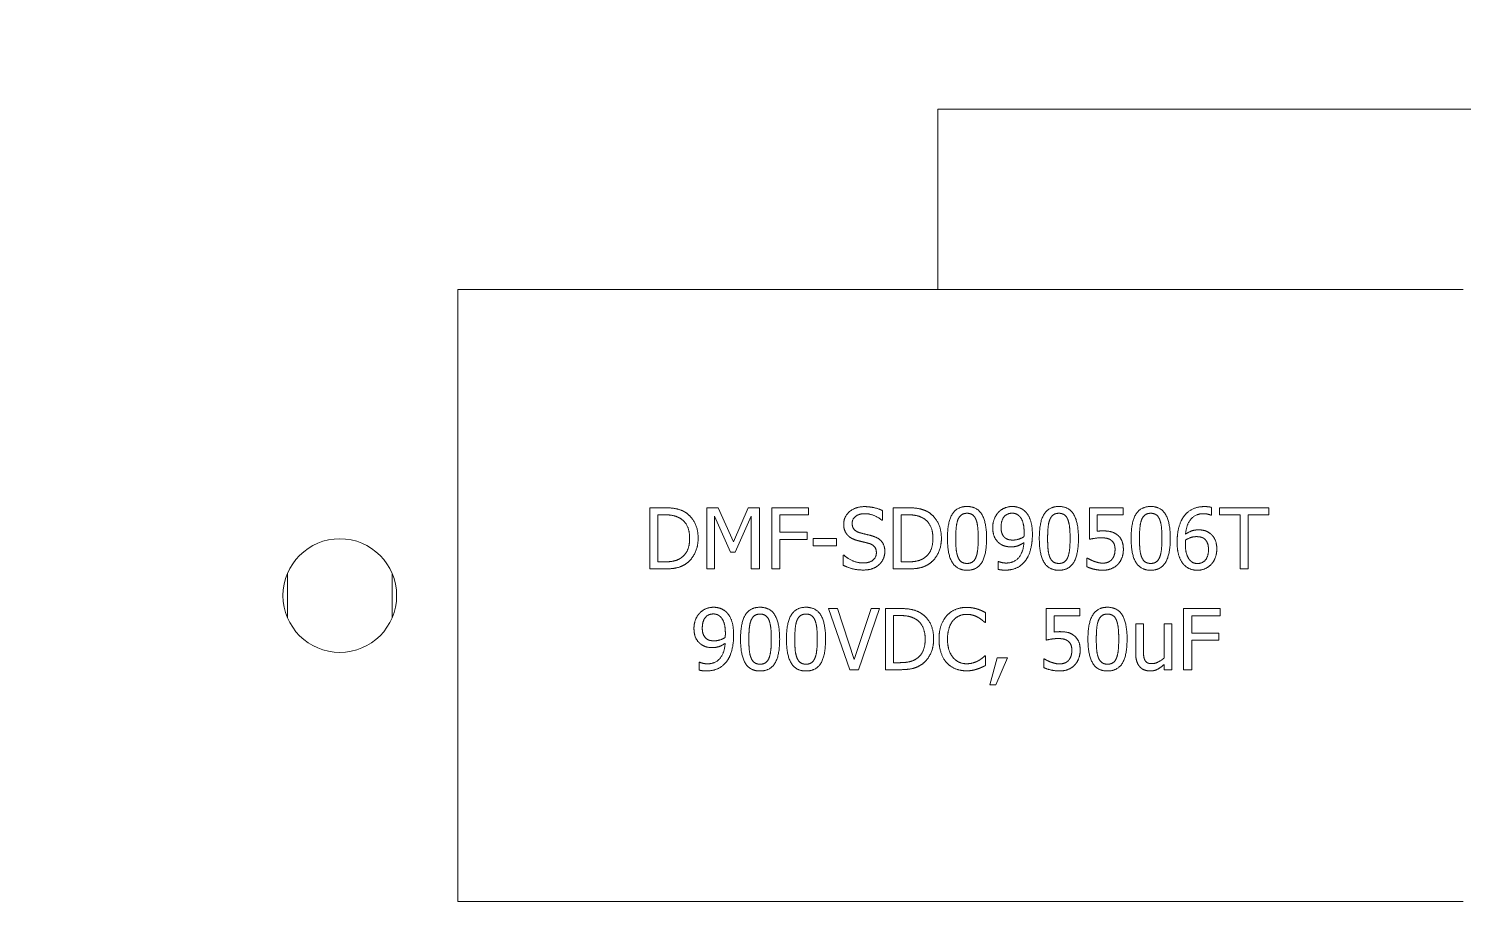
# Model space of a CAD drawing. Header units: millimetres. Extents: x 0 to 5940, y 0 to 4200.
# Drawn here: x 3165.8 to 3247.9, y 3047.5 to 3097.9 of the extents above; entities that cross this region are included whole.
import ezdxf

# ---------------------------------------------------------------- set-up
doc = ezdxf.new("R2010")
doc.units = ezdxf.units.MM
doc.header["$LTSCALE"] = 10
doc.layers.add('가시적인 것(ISO)', color=3, linetype='Continuous', lineweight=5, true_color=0x00ff00)
doc.layers.add('해치(ISO)', color=7, linetype='Continuous', lineweight=5)

msp = doc.modelspace()

# ---------------------------------------------------------------- hatches: boundary and pattern name
at = {"layer": '해치(ISO)'}
h = msp.add_hatch(dxfattribs=at)
h.set_pattern_fill('ANSI31', color=256, scale=254, angle=75.00018, style=0)
h.set_pattern_definition([(120.0002, (0, 0), (-27.49626, -15.87508), [])])
edge = h.paths.add_edge_path()
edge.add_line((3698.305, 3517.714), (3725.805, 3517.714))
edge.add_ellipse((3725.805, 3513.214), major_axis=(0, 4.5), ratio=1, start_angle=270, end_angle=360, ccw=False)
edge.add_line((3730.305, 3513.214), (3730.305, 3485.714))
edge.add_ellipse((3733.305, 3485.714), major_axis=(-3, 0), ratio=1, start_angle=0, end_angle=90)
edge.add_line((3733.305, 3482.714), (3735.305, 3482.714))
edge.add_line((3735.305, 3482.714), (3735.305, 3522.714))
edge.add_line((3735.305, 3522.714), (3695.305, 3522.714))
edge.add_line((3695.305, 3522.714), (3695.305, 3520.714))
edge.add_ellipse((3698.305, 3520.714), major_axis=(-3, 0), ratio=1, start_angle=0, end_angle=90)
edge = h.paths.add_edge_path()
edge.add_line((2939.905, 3482.714), (2941.905, 3482.714))
edge.add_ellipse((2941.905, 3485.714), major_axis=(0, -3), ratio=1, start_angle=0, end_angle=90)
edge.add_line((2944.905, 3485.714), (2944.905, 3513.214))
edge.add_ellipse((2949.405, 3513.214), major_axis=(-4.5, 0), ratio=1, start_angle=270, end_angle=360, ccw=False)
edge.add_line((2949.405, 3517.714), (2976.905, 3517.714))
edge.add_ellipse((2976.905, 3520.714), major_axis=(0, -3), ratio=1, start_angle=0, end_angle=90)
edge.add_line((2979.905, 3520.714), (2979.905, 3522.714))
edge.add_line((2979.905, 3522.714), (2939.905, 3522.714))
edge.add_line((2939.905, 3522.714), (2939.905, 3482.714))
edge = h.paths.add_edge_path()
edge.add_line((2939.905, 2817.314), (2939.905, 2777.314))
edge.add_line((2939.905, 2777.314), (2979.905, 2777.314))
edge.add_line((2979.905, 2777.314), (2979.905, 2779.314))
edge.add_ellipse((2976.905, 2779.314), major_axis=(3, 0), ratio=1, start_angle=0, end_angle=90)
edge.add_line((2976.905, 2782.314), (2949.143, 2782.314))
edge.add_ellipse((2949.143, 2786.814), major_axis=(0, -4.5), ratio=1, start_angle=269.50889, end_angle=360, ccw=False)
edge.add_line((2944.644, 2786.853), (2944.879, 2814.289))
edge.add_ellipse((2941.879, 2814.314), major_axis=(3, -0.026), ratio=1, start_angle=0, end_angle=90.49111)
edge.add_line((2941.879, 2817.314), (2939.905, 2817.314))
edge = h.paths.add_edge_path()
edge.add_line((3730.331, 2814.289), (3730.566, 2786.853))
edge.add_ellipse((3726.066, 2786.814), major_axis=(4.5, 0.039), ratio=1, start_angle=269.50889, end_angle=360, ccw=False)
edge.add_line((3726.066, 2782.314), (3698.305, 2782.314))
edge.add_ellipse((3698.305, 2779.314), major_axis=(0, 3), ratio=1, start_angle=0, end_angle=90)
edge.add_line((3695.305, 2779.314), (3695.305, 2777.314))
edge.add_line((3695.305, 2777.314), (3735.305, 2777.314))
edge.add_line((3735.305, 2777.314), (3735.305, 2817.314))
edge.add_line((3735.305, 2817.314), (3733.331, 2817.314))
edge.add_ellipse((3733.331, 2814.314), major_axis=(0, 3), ratio=1, start_angle=0, end_angle=90.49111)

# ---------------------------------------------------------------- linework, layer by layer
at = {"layer": '가시적인 것(ISO)'}
for p, q in [((3217.796, 3093.331), (3317.796, 3093.331)), ((3217.796, 3093.331), (3217.796, 3083.014)), ((3247.855, 3083.014), (3190.355, 3083.014)), ((3190.355, 3083.014), (3190.355, 3048.014)), ((3201.336, 3070.536), (3202.133, 3070.536)), ((3201.336, 3067.036), (3201.336, 3070.536)), ((3202.156, 3070.133), (3201.801, 3070.133)), ((3201.801, 3070.133), (3201.801, 3067.439)), ((3204.601, 3070.536), (3205.236, 3070.536)), ((3204.601, 3067.036), (3204.601, 3070.536)), ((3205.035, 3070.051), (3205.035, 3067.036)), ((3205.939, 3068.001), (3205.035, 3070.051)), ((3205.236, 3070.536), (3206.11, 3068.588)), ((3206.11, 3068.588), (3206.955, 3070.536)), ((3207.136, 3070.051), (3206.223, 3068.001)), ((3206.955, 3070.536), (3207.601, 3070.536)), ((3207.136, 3067.036), (3207.136, 3070.051)), ((3207.601, 3070.536), (3207.601, 3067.036)), ((3208.311, 3070.536), (3210.404, 3070.536)), ((3208.311, 3067.036), (3208.311, 3070.536)), ((3208.776, 3070.122), (3208.776, 3069.135)), ((3210.404, 3070.122), (3208.776, 3070.122)), ((3210.404, 3070.536), (3210.404, 3070.122)), ((3214.638, 3070.372), (3214.638, 3069.816)), ((3215.248, 3070.536), (3216.045, 3070.536)), ((3215.248, 3067.036), (3215.248, 3070.536)), ((3216.068, 3070.133), (3215.713, 3070.133)), ((3215.713, 3070.133), (3215.713, 3067.439)), ((3226.474, 3070.536), (3228.394, 3070.536)), ((3226.474, 3068.732), (3226.474, 3070.536)), ((3226.925, 3070.125), (3226.925, 3069.192)), ((3228.394, 3070.125), (3226.925, 3070.125)), ((3228.394, 3070.536), (3228.394, 3070.125)), ((3233.454, 3070.102), (3233.435, 3070.102)), ((3233.454, 3070.553), (3233.454, 3070.102)), ((3233.914, 3070.536), (3236.727, 3070.536)), ((3233.914, 3070.122), (3233.914, 3070.536)), ((3235.088, 3070.122), (3233.914, 3070.122)), ((3235.088, 3067.036), (3235.088, 3070.122)), ((3235.553, 3070.122), (3235.553, 3067.036)), ((3236.727, 3070.122), (3235.553, 3070.122)), ((3236.727, 3070.536), (3236.727, 3070.122)), ((3214.638, 3069.816), (3214.604, 3069.816)), ((3208.776, 3069.135), (3210.336, 3069.135)), ((3208.776, 3068.721), (3208.776, 3067.036)), ((3210.336, 3068.721), (3208.776, 3068.721)), ((3210.336, 3069.135), (3210.336, 3068.721)), ((3210.679, 3068.78), (3212.003, 3068.78)), ((3210.679, 3068.355), (3210.679, 3068.78)), ((3212.003, 3068.78), (3212.003, 3068.355)), ((3206.223, 3068.001), (3205.939, 3068.001)), ((3212.003, 3068.355), (3210.679, 3068.355)), ((3212.395, 3067.83), (3212.429, 3067.83)), ((3212.395, 3067.246), (3212.395, 3067.83)), ((3226.33, 3067.657), (3226.364, 3067.657)), ((3226.33, 3067.161), (3226.33, 3067.657)), ((3180.605, 3064.264), (3180.605, 3066.764)), ((3186.605, 3066.764), (3186.605, 3064.264)), ((3202.142, 3067.036), (3201.336, 3067.036)), ((3201.801, 3067.439), (3202.156, 3067.439)), ((3205.035, 3067.036), (3204.601, 3067.036)), ((3207.601, 3067.036), (3207.136, 3067.036)), ((3208.776, 3067.036), (3208.311, 3067.036)), ((3216.054, 3067.036), (3215.248, 3067.036)), ((3215.713, 3067.439), (3216.068, 3067.439)), ((3221.247, 3067.467), (3221.27, 3067.467)), ((3221.247, 3067.016), (3221.247, 3067.467)), ((3235.553, 3067.036), (3235.088, 3067.036)), ((3211.558, 3064.774), (3212.057, 3064.774)), ((3212.764, 3061.274), (3211.558, 3064.774)), ((3212.057, 3064.774), (3213.027, 3061.866)), ((3213.027, 3061.866), (3213.997, 3064.774)), ((3214.471, 3064.774), (3213.266, 3061.274)), ((3213.997, 3064.774), (3214.471, 3064.774)), ((3214.806, 3064.774), (3215.603, 3064.774)), ((3214.806, 3061.274), (3214.806, 3064.774)), ((3215.625, 3064.371), (3215.271, 3064.371)), ((3215.271, 3064.371), (3215.271, 3061.676)), ((3220.526, 3064.541), (3220.526, 3063.979)), ((3224.004, 3064.774), (3225.924, 3064.774)), ((3224.004, 3062.97), (3224.004, 3064.774)), ((3224.455, 3064.362), (3224.455, 3063.429)), ((3225.924, 3064.362), (3224.455, 3064.362)), ((3225.924, 3064.774), (3225.924, 3064.362)), ((3231.858, 3064.774), (3233.951, 3064.774)), ((3231.858, 3061.274), (3231.858, 3064.774)), ((3232.323, 3064.359), (3232.323, 3063.372)), ((3233.951, 3064.359), (3232.323, 3064.359)), ((3233.951, 3064.774), (3233.951, 3064.359)), ((3220.526, 3063.979), (3220.49, 3063.979)), ((3229.12, 3063.9), (3229.563, 3063.9)), ((3229.12, 3062.195), (3229.12, 3063.9)), ((3229.563, 3063.9), (3229.563, 3062.402)), ((3230.74, 3063.9), (3231.182, 3063.9)), ((3230.74, 3061.937), (3230.74, 3063.9)), ((3231.182, 3063.9), (3231.182, 3061.274)), ((3232.323, 3063.372), (3233.883, 3063.372)), ((3232.323, 3062.958), (3232.323, 3061.274)), ((3233.883, 3062.958), (3232.323, 3062.958)), ((3233.883, 3063.372), (3233.883, 3062.958)), ((3220.492, 3062.068), (3220.526, 3062.068)), ((3220.526, 3062.068), (3220.526, 3061.512)), ((3220.779, 3060.403), (3221.193, 3061.943)), ((3221.78, 3061.943), (3221.122, 3060.403)), ((3221.193, 3061.943), (3221.78, 3061.943)), ((3223.859, 3061.895), (3223.893, 3061.895)), ((3223.859, 3061.398), (3223.859, 3061.895)), ((3204.161, 3061.705), (3204.184, 3061.705)), ((3204.161, 3061.254), (3204.161, 3061.705)), ((3213.266, 3061.274), (3212.764, 3061.274)), ((3215.611, 3061.274), (3214.806, 3061.274)), ((3215.271, 3061.676), (3215.625, 3061.676)), ((3230.74, 3061.274), (3230.74, 3061.563)), ((3231.182, 3061.274), (3230.74, 3061.274)), ((3232.323, 3061.274), (3231.858, 3061.274)), ((3221.122, 3060.403), (3220.779, 3060.403)), ((3190.355, 3048.014), (3247.855, 3048.014))]:
    msp.add_line(p, q, dxfattribs=at)
msp.add_circle((3183.605, 3065.514), 3.25, dxfattribs=at)
for points in [[(3202.133, 3070.536), (3202.627, 3070.536), (3203.188, 3070.389), (3203.387, 3070.258)], [(3203.08, 3069.924), (3202.893, 3070.034), (3202.471, 3070.133), (3202.156, 3070.133)], [(3203.387, 3070.258), (3203.724, 3070.034), (3204.096, 3069.294), (3204.096, 3068.783)], [(3212.42, 3069.597), (3212.42, 3070.023), (3213.084, 3070.599), (3213.597, 3070.599)], [(3213.629, 3070.196), (3213.305, 3070.196), (3212.905, 3069.892), (3212.905, 3069.646)], [(3213.597, 3070.599), (3213.892, 3070.599), (3214.414, 3070.482), (3214.638, 3070.372)], [(3214.604, 3069.816), (3214.437, 3069.969), (3213.915, 3070.196), (3213.629, 3070.196)], [(3216.045, 3070.536), (3216.539, 3070.536), (3217.1, 3070.389), (3217.299, 3070.258)], [(3216.992, 3069.924), (3216.805, 3070.034), (3216.383, 3070.133), (3216.068, 3070.133)], [(3217.299, 3070.258), (3217.636, 3070.034), (3218.008, 3069.294), (3218.008, 3068.783)], [(3218.354, 3068.783), (3218.354, 3069.731), (3218.901, 3070.607), (3219.474, 3070.607)], [(3219.474, 3070.219), (3219.279, 3070.219), (3219.026, 3070.034), (3218.952, 3069.85)], [(3219.474, 3070.607), (3220.05, 3070.607), (3220.592, 3069.699), (3220.592, 3068.786)], [(3219.988, 3069.855), (3219.917, 3070.034), (3219.67, 3070.219), (3219.474, 3070.219)], [(3220.943, 3069.399), (3220.943, 3069.668), (3221.119, 3070.116), (3221.272, 3070.278)], [(3221.272, 3070.278), (3221.417, 3070.434), (3221.84, 3070.607), (3222.055, 3070.607)], [(3222.052, 3070.224), (3221.763, 3070.224), (3221.42, 3069.81), (3221.42, 3069.419)], [(3222.492, 3070.026), (3222.39, 3070.139), (3222.177, 3070.224), (3222.052, 3070.224)], [(3222.055, 3070.607), (3222.296, 3070.607), (3222.688, 3070.445), (3222.832, 3070.292)], [(3222.739, 3069.101), (3222.739, 3069.456), (3222.608, 3069.904), (3222.492, 3070.026)], [(3222.832, 3070.292), (3223.014, 3070.099), (3223.212, 3069.475), (3223.212, 3068.996)], [(3223.607, 3068.783), (3223.607, 3069.731), (3224.154, 3070.607), (3224.727, 3070.607)], [(3224.727, 3070.219), (3224.531, 3070.219), (3224.279, 3070.034), (3224.205, 3069.85)], [(3224.727, 3070.607), (3225.303, 3070.607), (3225.845, 3069.699), (3225.845, 3068.786)], [(3225.24, 3069.855), (3225.17, 3070.034), (3224.923, 3070.219), (3224.727, 3070.219)], [(3228.86, 3068.783), (3228.86, 3069.731), (3229.407, 3070.607), (3229.98, 3070.607)], [(3229.98, 3070.219), (3229.784, 3070.219), (3229.532, 3070.034), (3229.458, 3069.85)], [(3229.98, 3070.607), (3230.556, 3070.607), (3231.097, 3069.699), (3231.097, 3068.786)], [(3230.493, 3069.855), (3230.422, 3070.034), (3230.176, 3070.219), (3229.98, 3070.219)], [(3231.489, 3068.573), (3231.489, 3069.03), (3231.676, 3069.765), (3231.872, 3070.037)], [(3231.872, 3070.037), (3232.062, 3070.304), (3232.663, 3070.601), (3233.057, 3070.601)], [(3232.995, 3070.196), (3232.558, 3070.196), (3232.022, 3069.606), (3231.971, 3069.027)], [(3233.435, 3070.102), (3233.369, 3070.136), (3233.131, 3070.196), (3232.995, 3070.196)], [(3233.057, 3070.601), (3233.174, 3070.601), (3233.378, 3070.579), (3233.454, 3070.553)], [(3203.611, 3068.789), (3203.611, 3069.192), (3203.344, 3069.762), (3203.08, 3069.924)], [(3212.647, 3068.965), (3212.539, 3069.081), (3212.42, 3069.393), (3212.42, 3069.597)], [(3212.905, 3069.646), (3212.905, 3069.424), (3213.141, 3069.161), (3213.362, 3069.101)], [(3217.523, 3068.789), (3217.523, 3069.192), (3217.256, 3069.762), (3216.992, 3069.924)], [(3218.952, 3069.85), (3218.881, 3069.671), (3218.83, 3069.127), (3218.83, 3068.783)], [(3220.115, 3068.786), (3220.115, 3069.146), (3220.058, 3069.677), (3219.988, 3069.855)], [(3221.323, 3068.505), (3221.136, 3068.65), (3220.943, 3069.09), (3220.943, 3069.399)], [(3221.42, 3069.419), (3221.42, 3069.197), (3221.533, 3068.911), (3221.658, 3068.809)], [(3224.205, 3069.85), (3224.134, 3069.671), (3224.083, 3069.127), (3224.083, 3068.783)], [(3225.368, 3068.786), (3225.368, 3069.146), (3225.311, 3069.677), (3225.24, 3069.855)], [(3226.925, 3069.192), (3227.01, 3069.203), (3227.175, 3069.212), (3227.243, 3069.212)], [(3227.243, 3069.212), (3227.512, 3069.212), (3227.884, 3069.124), (3228.054, 3068.993)], [(3229.458, 3069.85), (3229.387, 3069.671), (3229.336, 3069.127), (3229.336, 3068.783)], [(3230.621, 3068.786), (3230.621, 3069.146), (3230.564, 3069.677), (3230.493, 3069.855)], [(3231.971, 3069.027), (3232.138, 3069.144), (3232.49, 3069.271), (3232.7, 3069.271)], [(3232.7, 3069.271), (3232.904, 3069.271), (3233.21, 3069.189), (3233.378, 3069.064)], [(3203.123, 3067.671), (3203.367, 3067.836), (3203.611, 3068.381), (3203.611, 3068.789)], [(3204.096, 3068.783), (3204.096, 3068.304), (3203.707, 3067.533), (3203.381, 3067.317)], [(3213.226, 3068.656), (3213.044, 3068.704), (3212.758, 3068.849), (3212.647, 3068.965)], [(3213.858, 3068.497), (3213.697, 3068.542), (3213.427, 3068.605), (3213.226, 3068.656)], [(3213.362, 3069.101), (3213.509, 3069.061), (3213.938, 3068.959), (3214.08, 3068.917)], [(3214.289, 3067.961), (3214.289, 3068.171), (3214.082, 3068.432), (3213.858, 3068.497)], [(3214.08, 3068.917), (3214.44, 3068.806), (3214.774, 3068.361), (3214.774, 3068.035)], [(3217.035, 3067.671), (3217.279, 3067.836), (3217.523, 3068.381), (3217.523, 3068.789)], [(3218.008, 3068.783), (3218.008, 3068.304), (3217.619, 3067.533), (3217.293, 3067.317)], [(3219.474, 3066.962), (3218.896, 3066.962), (3218.354, 3067.862), (3218.354, 3068.783)], [(3218.83, 3068.783), (3218.83, 3068.415), (3218.876, 3067.921), (3218.949, 3067.728)], [(3220.592, 3068.786), (3220.592, 3067.845), (3220.044, 3066.962), (3219.474, 3066.962)], [(3219.99, 3067.72), (3220.058, 3067.893), (3220.115, 3068.426), (3220.115, 3068.786)], [(3221.999, 3068.298), (3221.806, 3068.298), (3221.485, 3068.383), (3221.323, 3068.505)], [(3221.658, 3068.809), (3221.749, 3068.735), (3221.973, 3068.687), (3222.103, 3068.687)], [(3221.706, 3067.374), (3222.166, 3067.374), (3222.691, 3067.981), (3222.727, 3068.542)], [(3222.727, 3068.542), (3222.54, 3068.415), (3222.2, 3068.298), (3221.999, 3068.298)], [(3222.103, 3068.687), (3222.254, 3068.687), (3222.6, 3068.792), (3222.73, 3068.88)], [(3222.73, 3068.88), (3222.733, 3068.914), (3222.739, 3069.03), (3222.739, 3069.101)], [(3223.212, 3068.996), (3223.212, 3068.562), (3223.017, 3067.785), (3222.827, 3067.527)], [(3224.727, 3066.962), (3224.148, 3066.962), (3223.607, 3067.862), (3223.607, 3068.783)], [(3224.083, 3068.783), (3224.083, 3068.415), (3224.129, 3067.921), (3224.202, 3067.728)], [(3225.845, 3068.786), (3225.845, 3067.845), (3225.297, 3066.962), (3224.727, 3066.962)], [(3225.243, 3067.72), (3225.311, 3067.893), (3225.368, 3068.426), (3225.368, 3068.786)], [(3227.166, 3068.817), (3226.973, 3068.817), (3226.59, 3068.758), (3226.474, 3068.732)], [(3227.739, 3068.656), (3227.64, 3068.744), (3227.345, 3068.817), (3227.166, 3068.817)], [(3227.938, 3068.151), (3227.938, 3068.338), (3227.836, 3068.576), (3227.739, 3068.656)], [(3228.054, 3068.993), (3228.227, 3068.863), (3228.414, 3068.466), (3228.414, 3068.148)], [(3229.98, 3066.962), (3229.401, 3066.962), (3228.86, 3067.862), (3228.86, 3068.783)], [(3229.336, 3068.783), (3229.336, 3068.415), (3229.381, 3067.921), (3229.455, 3067.728)], [(3231.097, 3068.786), (3231.097, 3067.845), (3230.55, 3066.962), (3229.98, 3066.962)], [(3230.496, 3067.72), (3230.564, 3067.893), (3230.621, 3068.426), (3230.621, 3068.786)], [(3231.875, 3067.28), (3231.693, 3067.47), (3231.489, 3068.108), (3231.489, 3068.573)], [(3231.971, 3068.69), (3231.968, 3068.639), (3231.962, 3068.542), (3231.962, 3068.469)], [(3231.962, 3068.469), (3231.962, 3068.105), (3232.104, 3067.66), (3232.212, 3067.544)], [(3232.595, 3068.883), (3232.43, 3068.883), (3232.121, 3068.783), (3231.971, 3068.69)], [(3233.043, 3068.761), (3232.949, 3068.834), (3232.717, 3068.883), (3232.595, 3068.883)], [(3233.281, 3068.151), (3233.281, 3068.366), (3233.168, 3068.659), (3233.043, 3068.761)], [(3233.378, 3069.064), (3233.571, 3068.919), (3233.758, 3068.471), (3233.758, 3068.171)], [(3202.156, 3067.439), (3202.465, 3067.439), (3202.933, 3067.538), (3203.123, 3067.671)], [(3212.429, 3067.83), (3212.659, 3067.615), (3213.24, 3067.377), (3213.509, 3067.377)], [(3213.509, 3067.377), (3213.895, 3067.377), (3214.289, 3067.697), (3214.289, 3067.961)], [(3214.774, 3068.035), (3214.774, 3067.827), (3214.607, 3067.43), (3214.457, 3067.291)], [(3216.068, 3067.439), (3216.377, 3067.439), (3216.845, 3067.538), (3217.035, 3067.671)], [(3218.949, 3067.728), (3219.018, 3067.547), (3219.27, 3067.351), (3219.474, 3067.351)], [(3219.474, 3067.351), (3219.667, 3067.351), (3219.92, 3067.535), (3219.99, 3067.72)], [(3224.202, 3067.728), (3224.27, 3067.547), (3224.523, 3067.351), (3224.727, 3067.351)], [(3224.727, 3067.351), (3224.92, 3067.351), (3225.172, 3067.535), (3225.243, 3067.72)], [(3226.364, 3067.657), (3226.417, 3067.618), (3226.619, 3067.516), (3226.741, 3067.47)], [(3227.254, 3067.368), (3227.396, 3067.368), (3227.663, 3067.47), (3227.759, 3067.581)], [(3227.759, 3067.581), (3227.847, 3067.686), (3227.938, 3067.964), (3227.938, 3068.151)], [(3228.414, 3068.148), (3228.414, 3067.896), (3228.253, 3067.464), (3228.105, 3067.306)], [(3229.455, 3067.728), (3229.523, 3067.547), (3229.776, 3067.351), (3229.98, 3067.351)], [(3229.98, 3067.351), (3230.173, 3067.351), (3230.425, 3067.535), (3230.496, 3067.72)], [(3232.649, 3067.345), (3232.932, 3067.345), (3233.281, 3067.748), (3233.281, 3068.151)], [(3233.758, 3068.171), (3233.758, 3067.901), (3233.579, 3067.445), (3233.429, 3067.291)], [(3203.381, 3067.317), (3203.114, 3067.15), (3202.567, 3067.036), (3202.142, 3067.036)], [(3213.543, 3066.974), (3213.163, 3066.974), (3212.63, 3067.133), (3212.395, 3067.246)], [(3214.457, 3067.291), (3214.289, 3067.138), (3213.864, 3066.974), (3213.543, 3066.974)], [(3217.293, 3067.317), (3217.026, 3067.15), (3216.479, 3067.036), (3216.054, 3067.036)], [(3221.644, 3066.968), (3221.55, 3066.968), (3221.338, 3066.988), (3221.247, 3067.016)], [(3221.27, 3067.467), (3221.329, 3067.433), (3221.579, 3067.374), (3221.706, 3067.374)], [(3222.827, 3067.527), (3222.625, 3067.255), (3222.058, 3066.968), (3221.644, 3066.968)], [(3227.246, 3066.962), (3226.996, 3066.962), (3226.508, 3067.073), (3226.33, 3067.161)], [(3226.741, 3067.47), (3226.88, 3067.422), (3227.11, 3067.368), (3227.254, 3067.368)], [(3228.105, 3067.306), (3227.958, 3067.147), (3227.518, 3066.962), (3227.246, 3066.962)], [(3232.646, 3066.962), (3232.411, 3066.962), (3232.022, 3067.121), (3231.875, 3067.28)], [(3232.212, 3067.544), (3232.311, 3067.433), (3232.527, 3067.345), (3232.649, 3067.345)], [(3233.429, 3067.291), (3233.273, 3067.13), (3232.881, 3066.962), (3232.646, 3066.962)], [(3203.858, 3063.636), (3203.858, 3063.906), (3204.033, 3064.354), (3204.187, 3064.515)], [(3204.187, 3064.515), (3204.331, 3064.671), (3204.754, 3064.844), (3204.969, 3064.844)], [(3204.967, 3064.462), (3204.677, 3064.462), (3204.334, 3064.047), (3204.334, 3063.656)], [(3205.406, 3064.263), (3205.304, 3064.376), (3205.091, 3064.462), (3204.967, 3064.462)], [(3204.969, 3064.844), (3205.21, 3064.844), (3205.602, 3064.683), (3205.746, 3064.53)], [(3205.746, 3064.53), (3205.928, 3064.337), (3206.127, 3063.713), (3206.127, 3063.233)], [(3206.521, 3063.021), (3206.521, 3063.968), (3207.068, 3064.844), (3207.641, 3064.844)], [(3207.641, 3064.456), (3207.445, 3064.456), (3207.193, 3064.271), (3207.119, 3064.087)], [(3207.641, 3064.844), (3208.217, 3064.844), (3208.759, 3063.937), (3208.759, 3063.024)], [(3208.155, 3064.093), (3208.084, 3064.271), (3207.837, 3064.456), (3207.641, 3064.456)], [(3209.147, 3063.021), (3209.147, 3063.968), (3209.695, 3064.844), (3210.268, 3064.844)], [(3210.268, 3064.456), (3210.072, 3064.456), (3209.819, 3064.271), (3209.746, 3064.087)], [(3210.268, 3064.844), (3210.843, 3064.844), (3211.385, 3063.937), (3211.385, 3063.024)], [(3210.781, 3064.093), (3210.71, 3064.271), (3210.463, 3064.456), (3210.268, 3064.456)], [(3215.603, 3064.774), (3216.096, 3064.774), (3216.658, 3064.626), (3216.856, 3064.496)], [(3216.55, 3064.161), (3216.363, 3064.271), (3215.94, 3064.371), (3215.625, 3064.371)], [(3216.856, 3064.496), (3217.194, 3064.271), (3217.565, 3063.531), (3217.565, 3063.021)], [(3217.872, 3063.021), (3217.872, 3063.46), (3218.096, 3064.113), (3218.308, 3064.354)], [(3218.308, 3064.354), (3218.518, 3064.589), (3219.091, 3064.836), (3219.446, 3064.836)], [(3219.443, 3064.439), (3219.219, 3064.439), (3218.819, 3064.254), (3218.669, 3064.079)], [(3220.095, 3064.271), (3219.962, 3064.345), (3219.647, 3064.439), (3219.443, 3064.439)], [(3219.446, 3064.836), (3219.622, 3064.836), (3219.931, 3064.785), (3220.061, 3064.745)], [(3220.061, 3064.745), (3220.175, 3064.708), (3220.41, 3064.603), (3220.526, 3064.541)], [(3226.389, 3063.021), (3226.389, 3063.968), (3226.937, 3064.844), (3227.509, 3064.844)], [(3227.509, 3064.456), (3227.314, 3064.456), (3227.061, 3064.271), (3226.988, 3064.087)], [(3227.509, 3064.844), (3228.085, 3064.844), (3228.627, 3063.937), (3228.627, 3063.024)], [(3228.023, 3064.093), (3227.952, 3064.271), (3227.705, 3064.456), (3227.509, 3064.456)], [(3204.238, 3062.743), (3204.05, 3062.887), (3203.858, 3063.327), (3203.858, 3063.636)], [(3204.334, 3063.656), (3204.334, 3063.435), (3204.447, 3063.148), (3204.572, 3063.046)], [(3205.653, 3063.338), (3205.653, 3063.693), (3205.522, 3064.141), (3205.406, 3064.263)], [(3207.119, 3064.087), (3207.048, 3063.908), (3206.997, 3063.364), (3206.997, 3063.021)], [(3208.282, 3063.024), (3208.282, 3063.384), (3208.225, 3063.914), (3208.155, 3064.093)], [(3209.746, 3064.087), (3209.675, 3063.908), (3209.624, 3063.364), (3209.624, 3063.021)], [(3210.909, 3063.024), (3210.909, 3063.384), (3210.852, 3063.914), (3210.781, 3064.093)], [(3217.08, 3063.026), (3217.08, 3063.429), (3216.814, 3063.999), (3216.55, 3064.161)], [(3218.669, 3064.079), (3218.521, 3063.9), (3218.357, 3063.358), (3218.357, 3063.021)], [(3220.49, 3063.979), (3220.427, 3064.036), (3220.234, 3064.195), (3220.095, 3064.271)], [(3226.988, 3064.087), (3226.917, 3063.908), (3226.866, 3063.364), (3226.866, 3063.021)], [(3228.15, 3063.024), (3228.15, 3063.384), (3228.094, 3063.914), (3228.023, 3064.093)], [(3204.913, 3062.536), (3204.72, 3062.536), (3204.399, 3062.621), (3204.238, 3062.743)], [(3204.572, 3063.046), (3204.663, 3062.972), (3204.887, 3062.924), (3205.018, 3062.924)], [(3204.62, 3061.611), (3205.08, 3061.611), (3205.605, 3062.218), (3205.642, 3062.78)], [(3205.642, 3062.78), (3205.454, 3062.652), (3205.114, 3062.536), (3204.913, 3062.536)], [(3205.018, 3062.924), (3205.168, 3062.924), (3205.514, 3063.029), (3205.644, 3063.117)], [(3205.644, 3063.117), (3205.647, 3063.151), (3205.653, 3063.267), (3205.653, 3063.338)], [(3206.127, 3063.233), (3206.127, 3062.799), (3205.931, 3062.022), (3205.741, 3061.764)], [(3207.641, 3061.2), (3207.063, 3061.2), (3206.521, 3062.099), (3206.521, 3063.021)], [(3206.997, 3063.021), (3206.997, 3062.652), (3207.043, 3062.158), (3207.116, 3061.966)], [(3208.759, 3063.024), (3208.759, 3062.082), (3208.211, 3061.2), (3207.641, 3061.2)], [(3208.157, 3061.957), (3208.225, 3062.13), (3208.282, 3062.663), (3208.282, 3063.024)], [(3210.268, 3061.2), (3209.689, 3061.2), (3209.147, 3062.099), (3209.147, 3063.021)], [(3209.624, 3063.021), (3209.624, 3062.652), (3209.669, 3062.158), (3209.743, 3061.966)], [(3211.385, 3063.024), (3211.385, 3062.082), (3210.838, 3061.2), (3210.268, 3061.2)], [(3210.784, 3061.957), (3210.852, 3062.13), (3210.909, 3062.663), (3210.909, 3063.024)], [(3216.593, 3061.909), (3216.836, 3062.073), (3217.08, 3062.618), (3217.08, 3063.026)], [(3217.565, 3063.021), (3217.565, 3062.541), (3217.177, 3061.77), (3216.851, 3061.554)], [(3218.311, 3061.671), (3218.101, 3061.897), (3217.872, 3062.578), (3217.872, 3063.021)], [(3218.357, 3063.021), (3218.357, 3062.66), (3218.53, 3062.141), (3218.68, 3061.963)], [(3224.696, 3063.055), (3224.503, 3063.055), (3224.12, 3062.995), (3224.004, 3062.97)], [(3224.455, 3063.429), (3224.54, 3063.44), (3224.704, 3063.449), (3224.772, 3063.449)], [(3225.269, 3062.893), (3225.17, 3062.981), (3224.875, 3063.055), (3224.696, 3063.055)], [(3224.772, 3063.449), (3225.042, 3063.449), (3225.413, 3063.361), (3225.584, 3063.231)], [(3225.467, 3062.388), (3225.467, 3062.575), (3225.365, 3062.814), (3225.269, 3062.893)], [(3225.584, 3063.231), (3225.757, 3063.1), (3225.944, 3062.703), (3225.944, 3062.385)], [(3227.509, 3061.2), (3226.931, 3061.2), (3226.389, 3062.099), (3226.389, 3063.021)], [(3226.866, 3063.021), (3226.866, 3062.652), (3226.911, 3062.158), (3226.985, 3061.966)], [(3228.627, 3063.024), (3228.627, 3062.082), (3228.08, 3061.2), (3227.509, 3061.2)], [(3228.026, 3061.957), (3228.094, 3062.13), (3228.15, 3062.663), (3228.15, 3063.024)], [(3207.116, 3061.966), (3207.184, 3061.784), (3207.437, 3061.588), (3207.641, 3061.588)], [(3207.641, 3061.588), (3207.834, 3061.588), (3208.086, 3061.773), (3208.157, 3061.957)], [(3209.743, 3061.966), (3209.811, 3061.784), (3210.063, 3061.588), (3210.268, 3061.588)], [(3210.268, 3061.588), (3210.46, 3061.588), (3210.713, 3061.773), (3210.784, 3061.957)], [(3215.625, 3061.676), (3215.934, 3061.676), (3216.402, 3061.776), (3216.593, 3061.909)], [(3218.68, 3061.963), (3218.828, 3061.79), (3219.222, 3061.614), (3219.443, 3061.614)], [(3220.121, 3061.787), (3220.249, 3061.861), (3220.439, 3062.014), (3220.492, 3062.068)], [(3223.893, 3061.895), (3223.947, 3061.855), (3224.148, 3061.753), (3224.27, 3061.707)], [(3224.784, 3061.605), (3224.926, 3061.605), (3225.192, 3061.707), (3225.289, 3061.818)], [(3225.289, 3061.818), (3225.377, 3061.923), (3225.467, 3062.201), (3225.467, 3062.388)], [(3225.944, 3062.385), (3225.944, 3062.133), (3225.782, 3061.702), (3225.635, 3061.543)], [(3226.985, 3061.966), (3227.053, 3061.784), (3227.305, 3061.588), (3227.509, 3061.588)], [(3227.509, 3061.588), (3227.702, 3061.588), (3227.955, 3061.773), (3228.026, 3061.957)], [(3229.359, 3061.435), (3229.245, 3061.557), (3229.12, 3061.929), (3229.12, 3062.195)], [(3229.563, 3062.402), (3229.563, 3062.192), (3229.594, 3061.917), (3229.648, 3061.815)], [(3230.059, 3061.62), (3230.221, 3061.62), (3230.587, 3061.804), (3230.74, 3061.937)], [(3204.558, 3061.205), (3204.464, 3061.205), (3204.252, 3061.225), (3204.161, 3061.254)], [(3204.184, 3061.705), (3204.243, 3061.671), (3204.493, 3061.611), (3204.62, 3061.611)], [(3205.741, 3061.764), (3205.539, 3061.492), (3204.972, 3061.205), (3204.558, 3061.205)], [(3216.851, 3061.554), (3216.584, 3061.387), (3216.037, 3061.274), (3215.611, 3061.274)], [(3219.437, 3061.211), (3219.097, 3061.211), (3218.521, 3061.441), (3218.311, 3061.671)], [(3220.061, 3061.313), (3219.908, 3061.262), (3219.647, 3061.211), (3219.437, 3061.211)], [(3219.443, 3061.614), (3219.644, 3061.614), (3219.988, 3061.713), (3220.121, 3061.787)], [(3220.526, 3061.512), (3220.41, 3061.458), (3220.206, 3061.359), (3220.061, 3061.313)], [(3224.775, 3061.2), (3224.526, 3061.2), (3224.038, 3061.31), (3223.859, 3061.398)], [(3224.27, 3061.707), (3224.409, 3061.659), (3224.639, 3061.605), (3224.784, 3061.605)], [(3225.635, 3061.543), (3225.487, 3061.384), (3225.048, 3061.2), (3224.775, 3061.2)], [(3229.943, 3061.2), (3229.773, 3061.2), (3229.469, 3061.313), (3229.359, 3061.435)], [(3229.648, 3061.815), (3229.702, 3061.713), (3229.886, 3061.62), (3230.059, 3061.62)], [(3230.74, 3061.563), (3230.536, 3061.384), (3230.17, 3061.2), (3229.943, 3061.2)]]:
    msp.add_open_spline(points, degree=2, dxfattribs=at)

doc.saveas('drawing.dxf')
